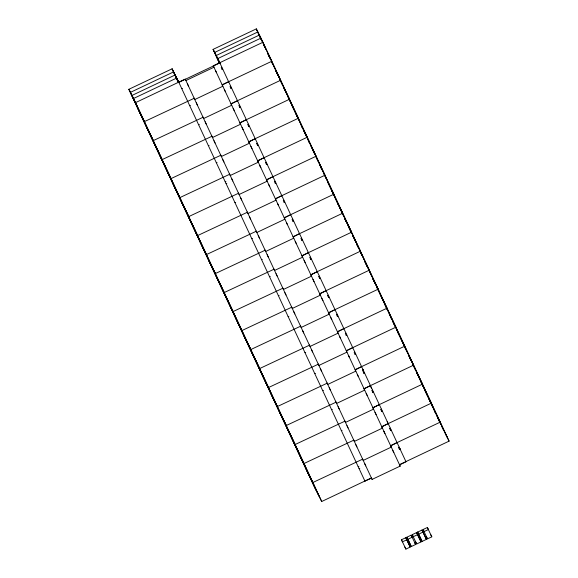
<?xml version="1.0" encoding="UTF-8"?>
<svg xmlns="http://www.w3.org/2000/svg" width="578" height="578" viewBox="0 0 578 578"><rect width="100%" height="100%" fill="white"/><g stroke="black" fill="none" stroke-linecap="round" stroke-linejoin="round"><path stroke-width="0.87" d="M260.895 38.141L217.718 58.609L219.929 63.356L216.179 55.531L259.363 35.063L447.047 437.019M315.053 488.157L128.901 89.279L135.555 102.631L185.22 79.092L185.935 80.53L214.005 67.221L213.289 65.784L262.947 42.252L449.099 441.13L399.441 464.669L400.157 466.106L372.088 479.408L371.372 477.97L321.708 501.509L309.346 476.091L128.901 89.279L172.085 68.811L178.84 82.365L219.864 62.923L213.109 49.368L256.292 28.9L262.947 42.252M221.23 67.568L221.88 67.258M182.489 88.499L181.738 88.6M222.118 69.468L222.761 69.158M194.186 98.289L144.421 121.618L137.766 108.274M222.255 84.988L228.628 81.715M230.095 86.563L230.745 86.252M230.983 88.463L231.626 88.152M203.051 117.283L153.286 140.613L146.631 127.268M231.121 103.982L237.493 100.702M199.331 124.588L198.586 124.689M238.96 105.557L239.603 105.247M239.841 107.457L240.491 107.147M211.916 136.278L162.151 159.607L155.496 146.263M239.978 122.977L246.358 119.697M247.825 124.552L248.468 124.241M209.084 145.483L208.333 145.584M248.706 126.452L249.356 126.141M220.774 155.272L171.016 178.602L164.362 165.257M248.843 141.971L255.223 138.691M217.061 162.577L216.309 162.678M256.69 143.546L257.333 143.236M257.571 145.446L258.221 145.136M229.639 174.267L179.881 197.597L173.227 184.252M257.709 160.966L264.088 157.686M225.926 181.571L225.174 181.673M265.548 162.541L266.198 162.23M226.814 183.472L226.063 183.573M266.436 164.441L267.087 164.13M238.504 193.262L188.746 216.591L182.092 203.246M266.574 179.96L272.946 176.68M274.413 181.535L275.063 181.225M235.679 202.466L234.928 202.567M275.301 183.428L275.952 183.125M247.37 212.256L197.611 235.586L190.957 222.234M275.439 198.955L281.811 195.675M283.278 200.53L283.928 200.219M284.166 202.423L284.817 202.119M256.235 231.251L206.476 254.58L199.815 241.228M284.304 217.949L290.676 214.669M252.521 238.555L251.77 238.656M292.143 219.524L292.793 219.214M293.032 221.417L293.682 221.114M265.1 250.245L215.341 273.575L208.68 260.223M293.169 236.944L299.541 233.664M301.008 238.512L301.658 238.208M262.267 259.45L261.523 259.551M301.897 240.412L302.54 240.108M273.965 269.24L224.199 292.569L217.545 279.217M302.034 255.931L308.406 252.658M270.251 276.544L269.5 276.645M309.873 257.506L310.523 257.203M310.762 259.406L311.405 259.103M282.83 288.234L233.064 311.564L226.41 298.212M310.899 274.926L317.271 271.653M279.116 295.539L278.365 295.64M318.738 276.501L319.388 276.197M319.627 278.401L320.27 278.097M291.695 307.229L241.929 330.558L235.275 317.206M319.764 293.92L326.137 290.647M327.603 295.495L328.246 295.192M288.863 316.433L288.111 316.534M328.492 297.395L329.135 297.092M300.56 326.223L250.794 349.553L244.14 336.201M328.629 312.915L335.002 309.642M336.468 314.49L337.111 314.186M337.35 316.39L338 316.087M309.425 345.218L259.659 368.547L253.005 355.195M337.487 331.909L343.867 328.636M305.704 352.522L304.953 352.623M345.333 333.484L345.976 333.181M346.215 335.385L346.865 335.081M318.283 364.212L268.524 387.542L261.87 374.19M346.352 350.904L352.732 347.631M354.198 352.479L354.841 352.175M315.458 373.417L314.707 373.518M355.08 354.379L355.73 354.076M327.148 383.207L277.389 406.536L270.735 393.185M355.217 369.898L361.597 366.625M323.434 390.511L322.683 390.612M363.056 371.473L363.707 371.17M363.945 373.374L364.595 373.07M336.013 402.194L286.255 425.531L279.6 412.179M364.082 388.893L370.455 385.62M332.299 409.506L331.548 409.607M371.921 390.468L372.572 390.164M372.81 392.368L373.46 392.065M344.878 421.189L295.12 444.525L288.458 431.174M372.947 407.887L379.32 404.614M380.786 409.462L381.437 409.159M342.053 430.4L341.302 430.502M381.675 411.363L382.325 411.052M353.743 440.183L303.985 463.52L297.323 450.168M381.812 426.882L388.185 423.609M389.651 428.457L390.302 428.154M390.54 430.357L391.19 430.046M362.608 459.178L312.85 482.514L306.188 469.163M390.677 445.876L397.05 442.604M358.895 466.489L358.143 466.59M398.517 447.451L399.167 447.141M359.776 468.382L359.032 468.491M399.405 449.352L400.157 449.25L399.369 447.675M364.891 481.041L371.473 478.172M399.543 464.871L406.016 461.8L219.763 62.72M405.893 549.1L401.464 539.765L405.785 537.713L410.207 547.055L405.893 549.1L404.867 547.048M406.869 537.2L411.182 535.156L412.208 537.208L407.887 539.26L406.869 537.2L411.29 546.542L415.604 544.498L411.182 535.156M416.687 543.985L412.266 534.643L416.579 532.598L421.008 541.94L416.687 543.985L415.661 541.933M417.663 532.085L421.976 530.04L423.002 532.092L426.405 539.375L422.085 541.427L417.663 532.085L422.085 541.427M423.06 529.527L427.38 527.483L428.399 529.535L424.086 531.579L423.06 529.527L427.482 538.869L431.802 536.817L427.38 527.483M406.811 539.773L402.49 541.817L401.464 539.765M417.605 534.65L413.284 536.702L412.266 534.643M418.689 534.144L423.002 532.092M268.228 54.057L271.812 61.246L222.147 84.778L222.87 86.216L194.8 99.524L194.085 98.087M275.937 70.74L280.677 80.241L231.012 103.773L231.735 105.21L203.666 118.519L202.943 117.081M284.802 89.735L285.568 91.273M285.951 92.047L289.542 99.235L239.877 122.767L240.593 124.205L212.531 137.513L211.808 136.076M294.816 111.041L292.128 105.644L295.437 112.789M295.206 111.807L295.972 113.346M296.355 114.119L298.4 118.23L248.742 141.762L249.458 143.2L221.388 156.508L220.673 155.07M312.546 149.03L316.13 156.212L266.472 179.751L267.188 181.189L239.119 194.497L238.403 193.059M338.173 204.468L328.738 183.934L333.86 194.201L284.203 217.74L284.918 219.178L256.849 232.479L256.133 231.041M337.986 203.702L338.759 205.241M339.142 206.006L342.725 213.195L293.068 236.734L293.783 238.172L265.714 251.473L264.999 250.036M346.338 221.923L344.936 218.845L348.007 225.001M348.389 225.774L351.59 232.19L301.933 255.729L302.648 257.167L274.579 270.468L273.864 269.03M354.184 238.606L354.95 240.145L352.746 235.376M374.602 281.985L373.063 278.907L381.559 297.106M374.985 282.758L375.751 284.297M376.134 285.07L378.185 289.173L328.521 312.712L329.243 314.15L301.174 327.451L300.452 326.014M384.999 304.064L381.928 297.901L391.357 318.435M385.338 304.743L387.043 308.168L337.386 331.707L338.101 333.145L310.039 346.446L309.317 345.008M391.176 317.662L391.942 319.208M392.325 319.974L395.908 327.162L346.251 350.702L346.966 352.139L318.897 365.441L318.182 364.003M400.568 338.195L398.119 332.805L401.19 338.968M401.573 339.741L404.773 346.157L355.116 369.696L355.831 371.134L327.762 384.435L327.047 382.997M408.906 355.651L413.638 365.151L363.981 388.691L364.696 390.128L336.627 403.43L335.912 401.992M417.771 374.645L418.537 376.184M418.92 376.957L422.504 384.146L372.846 407.685L373.561 409.123L345.492 422.424L344.777 420.986M427.164 395.179L425.061 390.562L427.785 395.952M428.168 396.725L428.934 398.264M429.324 399.03L431.369 403.141L381.711 426.68L382.426 428.117L354.357 441.419L353.642 439.981M435.328 412.634L417.757 374.667M444.359 431.629L445.132 433.168M445.515 433.941L449.099 441.13M216.591 56.788L219.582 62.872M218.571 61.015L219.373 62.641M215.464 70.451L216.533 72.734M224.329 89.445L225.398 91.729M233.194 108.44L234.263 110.723M363.511 370.794L362.962 369.696L363.569 371.011M242.059 127.435L243.128 129.718M362.811 369.66L363.526 371.098L362.637 369.299M250.924 146.422L251.994 148.712M259.789 165.416L260.151 166.189M260.143 166.182L260.859 167.707M387.166 421.55L387.845 422.923M268.654 184.411L269.724 186.701M277.512 203.405L278.589 205.696M286.377 222.4L287.454 224.69M295.242 241.394L296.312 243.685M304.107 260.389L305.177 262.679M312.973 279.384L314.042 281.674M321.838 298.378L322.907 300.668M330.703 317.373L331.772 319.663M339.568 336.367L340.637 338.657M348.433 355.362L348.751 356.034M348.744 356.026L349.502 357.652M357.298 374.356L358.367 376.639M366.163 393.351L367.232 395.634M375.021 412.345L376.097 414.628M383.886 431.34L384.204 432.012M384.197 432.004L384.962 433.623M392.751 450.334L393.82 452.617M430.776 534.766L431.802 536.817M426.456 536.81L427.482 538.869M426.405 539.375L421.976 530.04M421.008 541.94L416.579 532.598M187.395 83.752L188.464 86.043M196.26 102.747L197.329 105.03M205.125 121.741L206.194 124.024M414.585 542.439L415.604 544.498M213.99 140.736L215.059 143.019M222.855 159.73L223.924 162.013M229.538 174.065L230.254 175.502L258.323 162.194L257.607 160.756L307.265 137.224L302.149 126.95L311.015 145.945M231.72 178.725L232.79 181.008M240.585 197.719L241.655 200.002M247.268 212.054L247.984 213.484L276.053 200.183L275.338 198.745L324.995 175.206L319.872 164.94L323.203 172.063M249.45 216.714L250.52 218.997M258.308 235.708L259.385 237.992M267.173 254.703L268.25 256.986M276.038 273.697L277.108 275.981M282.729 288.025L283.444 289.462L311.513 276.161L310.798 274.723L360.455 251.184L355.333 240.918L356.07 242.5M284.903 292.685L285.445 293.834M285.438 293.826L285.973 294.975M291.594 307.019L292.309 308.457L320.378 295.156L319.656 293.718L369.32 270.179L364.964 261.451L368.258 268.618M293.769 311.679L294.838 313.97M190.364 105.391L189.721 105.695M302.634 330.674L303.703 332.964M175.567 76.231L178.559 82.322M177.569 80.501L178.349 82.083M410.207 547.055L405.785 537.713M311.499 349.668L312.568 351.959M320.364 368.663L321.433 370.953M329.229 387.657L330.298 389.948M338.094 406.652L338.629 407.801M338.621 407.793L339.163 408.942M346.959 425.646L348.028 427.937M355.817 444.641L356.893 446.931M362.507 458.975L363.222 460.413L391.292 447.112L390.576 445.674L440.234 422.135L435.111 411.868L441.021 424.527M364.682 463.635L365.758 465.926M259.825 36.631L261.343 39.853M264.009 45.481L264.775 47.093M268.308 54.823L269.832 58.038M272.115 62.865L272.874 64.476M277.173 73.818L277.931 75.429M296.044 114.22L297.186 116.633M304.144 131.603L306.427 136.43M308.334 140.454L309.476 142.867L307.626 138.908M313.009 150.598L314.916 154.622M331.88 191L333.022 193.413M339.98 208.383L342.27 213.21M348.086 225.774L351.511 233.013M353.035 236.229L353.801 237.84L352.688 235.463M356.951 244.769L358.851 248.786M361.142 253.612L361.9 255.223L360.817 252.875M366.192 264.565L366.958 266.176M376.964 287.577L378.106 289.99M385.064 304.967L387.354 309.794M393.17 322.351L395.836 327.979M401.269 339.734L403.935 345.369M404.701 346.973L405.843 349.387M410.134 358.728L410.9 360.34M412.8 364.364L413.942 366.777M420.907 381.747L423.19 386.574M429.006 399.131L432.438 406.37M437.113 416.521L440.92 424.563M178.284 82.177L172.085 68.811L177.995 81.476M262.997 43.061L257.824 31.978L214.64 52.446L219.813 63.529M263.734 44.643L265.952 49.39M267.795 53.349L270.013 58.096M271.862 62.056L275.186 69.179M279.246 77.886L275.923 70.762L278.083 75.595M279.983 79.468L283.307 86.592M284.788 89.756L302.829 128.619M311.752 147.527L315.075 154.651M315.812 156.233L319.135 163.357M323.94 173.646L328.369 183.147M337.971 203.723L352.009 233.794M356.814 244.082L359.025 248.829M360.874 252.788L364.198 259.912M369.002 270.201L372.326 277.324M391.161 317.683L399.658 335.89M400.764 338.26L404.087 345.384M404.824 346.966L408.147 354.09M408.892 355.672L412.215 362.796M412.952 364.378L417.381 373.879M441.758 426.109L443.976 430.856L441.7 426.196M261.827 40.771L256.292 28.9L259.443 35.829M263.676 44.73L264.782 47.1M267.737 53.436L268.849 55.806M271.805 62.142L272.91 64.512M279.925 79.554L282.143 84.301M283.993 88.253L286.204 93.007M288.054 96.959L291.377 104.083M296.182 114.372L298.761 119.913M303.566 130.202L305.784 134.949M311.694 147.614L312.799 149.991M315.754 156.32L317.972 161.067M319.815 165.026L322.033 169.773M323.882 173.732L326.093 178.479M331.266 189.562L327.943 182.438L328.954 184.707M332.003 191.145L335.327 198.268M336.071 199.851L339.763 207.762M340.868 210.139L343.823 216.468M344.936 218.845L346.778 222.797M348.996 227.551L350.846 231.503M356.749 244.169L357.861 246.539M364.877 261.581L367.095 266.328M368.937 270.287L371.155 275.034M373.005 278.993L375.223 283.74M377.066 287.7L380.389 294.816M381.126 296.398L384.457 303.522M385.194 305.105L387.78 310.646M389.254 313.811L391.841 319.352M392.578 320.935L394.796 325.681M396.645 329.641L397.751 332.018M398.119 332.805L398.856 334.387M400.706 338.347L401.811 340.724M404.766 347.053L406.984 351.8M408.834 355.759L411.045 360.506M412.894 364.465L415.481 370.007M416.955 373.171L420.278 380.295M421.022 381.877L424.346 389.001M425.083 390.584L432.835 407.201M433.948 409.578L435.79 413.53M438.008 418.284L439.858 422.236M399.463 447.777L400.048 449.041M370.744 386.66L371.502 388.293M221.331 67.77L222.219 69.671M230.196 86.765L231.084 88.665M239.061 105.76L239.949 107.66M247.926 124.754L248.815 126.654M256.791 143.749L257.672 145.649M265.656 162.743L266.537 164.643M274.521 181.738L275.403 183.638M283.379 200.732L284.268 202.632M292.244 219.727L293.133 221.627M301.109 238.721L301.998 240.621M309.974 257.716L310.863 259.616M318.839 276.71L319.728 278.61M327.704 295.705L328.593 297.605M336.569 314.699L337.458 316.599M345.434 333.694L346.323 335.594M354.3 352.688L355.181 354.589M363.165 371.683L364.046 373.576M372.03 390.677L372.911 392.57M380.888 409.672L381.776 411.565M389.753 428.659L390.641 430.559M398.618 447.654L399.506 449.554M213.289 65.784L400.2 466.2M407.887 539.26L411.29 546.542M185.321 79.294L372.088 479.408M178.739 82.163L364.993 481.243M178.537 82.011L176.695 78.052L133.511 98.52L319.663 497.398M178.638 82.481L175.156 74.974L131.972 95.442L318.124 494.32M178.616 82.654L173.617 71.889L130.44 92.357L316.592 491.235M135.555 102.631L321.708 501.509M416.897 373.106L417.952 375.418M381.09 296.362L382.145 298.667M372.926 278.907L373.98 281.211M365.115 262.217L365.816 263.763M354.148 238.606L355.549 241.683M320.443 166.478L321.491 168.79M310.523 145.172L311.578 147.484M300.965 124.638L302.359 127.724M292.1 105.644L293.147 107.956M283.935 88.196L284.983 90.5M276.118 71.506L276.819 73.045M219.683 63.537L213.109 49.368L219.756 63.616"/></g></svg>
